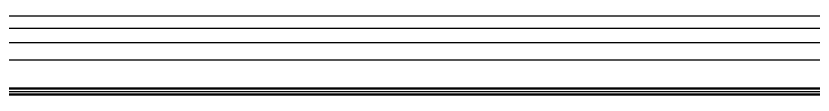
# Model space of a CAD drawing. Header units: millimetres. Extents: x -91450 to 91080, y -35205 to 6022.
# Drawn here: x -45818 to -185, y -35000 to -30500 of the extents above; entities that cross this region are included whole.
import ezdxf

# ---------------------------------------------------------------- set-up
doc = ezdxf.new("R2010")
doc.units = ezdxf.units.MM

msp = doc.modelspace()

# ---------------------------------------------------------------- linework, layer by layer
at = {"layer": 'electrical'}
for p, q in [((-91000, -34600), (91000, -34600)), ((-91000, -34650), (91000, -34650)), ((-91000, -34800), (91000, -34800)), ((91000, -34950), (-91000, -34950)), ((-91000, -35000), (91000, -35000))]:
    msp.add_line(p, q, dxfattribs=at)
at = {"layer": 'water'}
for p, q in [((70450, -30500), (-90000, -30500)), ((82950, -30500), (-90000, -30500)), ((-88000, -31200), (91000, -31200)), ((-88000, -32000), (91000, -32000)), ((-88000, -33000), (91000, -33000))]:
    msp.add_line(p, q, dxfattribs=at)

doc.saveas('drawing.dxf')
